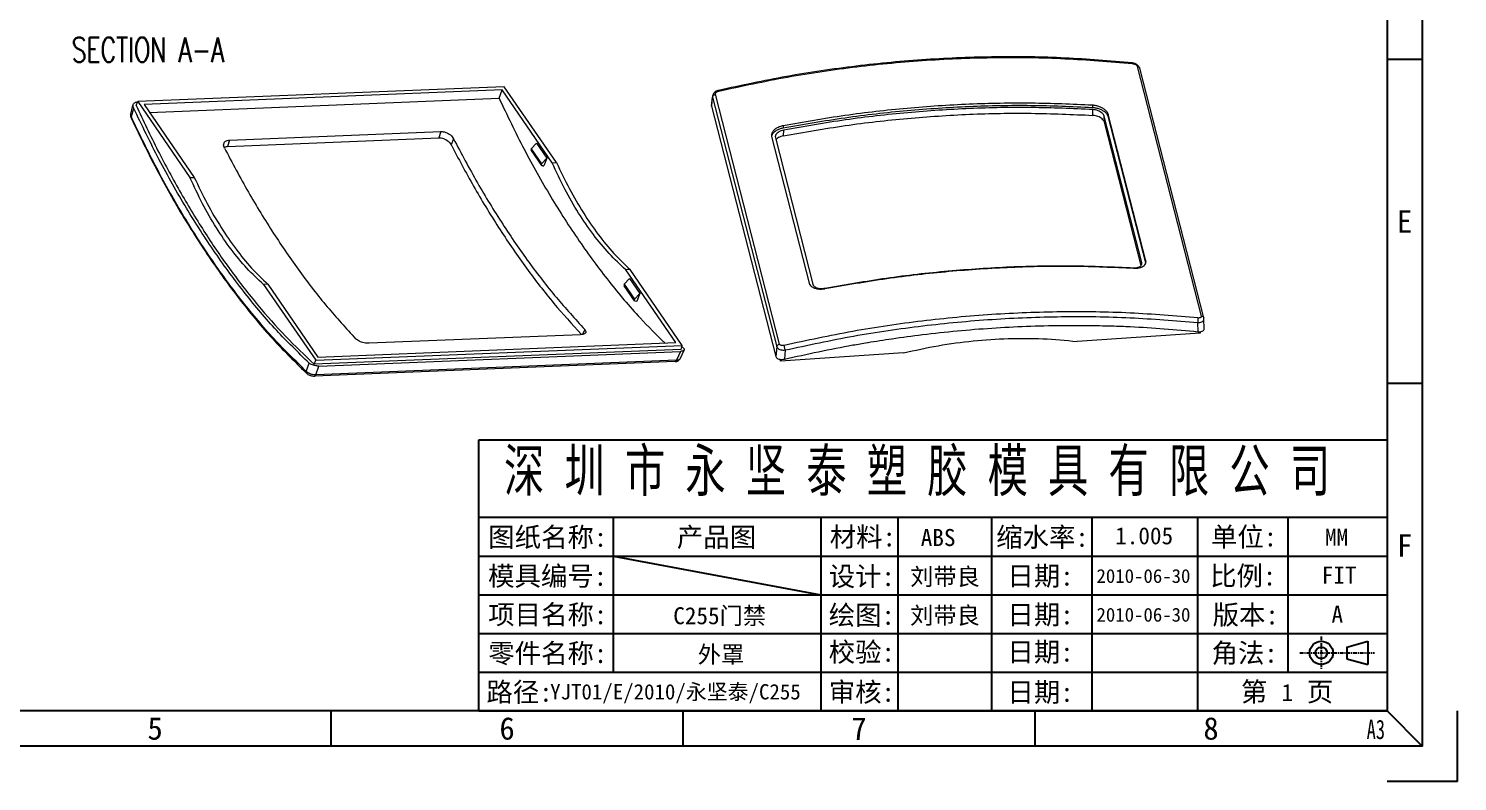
# Model space of a CAD drawing. Header units: millimetres. Extents: x 1179 to 2103, y 2567 to 2779.
# Drawn here: x 1333.8 to 1478.4, y 2567.4 to 2643.6 of the extents above; entities that cross this region are included whole.
import ezdxf
from ezdxf.enums import TextEntityAlignment as Align

# ---------------------------------------------------------------- set-up
doc = ezdxf.new("R2010")
doc.units = ezdxf.units.MM
doc.linetypes.add('CENTER', pattern=[0.6, 0.375, -0.075, 0.075, -0.075])
doc.layers.get('0').update_dxf_attribs({"linetype": 'CONTINUOUS'})
doc.layers.add('dtext', color=4, linetype='CONTINUOUS')
doc.layers.add('hatch', color=56, linetype='CONTINUOUS', lineweight=9)
doc.layers.add('part', color=7, linetype='CONTINUOUS', lineweight=20)
doc.styles.get("Standard").update_dxf_attribs({"font": 'romans.shx', "width": 0.7})
doc.styles.add('仿宋', font='SIMFANG.TTF', dxfattribs={"width": 0.7})
doc.styles.add('宋体', font='SimSun.ttf', dxfattribs={"width": 0.7})

# ---------------------------------------------------------------- blocks, each defined once
blk = doc.blocks.new('ca3')
for p, q in [((415, 102.5), (410, 102.5)), ((415, 56.5), (410, 56.5)), ((260, 5), (260, 10)), ((310, 5), (310, 10)), ((360, 5), (360, 10)), ((410, 10), (415, 5))]:
    blk.add_line(p, q)
at = {"color": 8}
for q in [(420, 10), (410, 0)]:
    blk.add_line((420, 0), q, dxfattribs=at)
for points in [[(5, 292), (415, 292), (415, 5), (5, 5)], [(10, 287), (410, 287), (410, 10), (10, 10)]]:
    blk.add_lwpolyline(points, close=True)
at = {"style": '宋体'}
for s, p in [('E', (412.5, 79.5)), ('F', (412.5, 33.5)), ('5', (235, 7.5)), ('6', (285, 7.5)), ('7', (335, 7.5)), ('8', (385, 7.5))]:
    blk.add_text(s, height=3.2, dxfattribs=at).set_placement(p, align=Align.MIDDLE)
at = {"layer": 'dtext', "style": '仿宋', "width": 0.7}
blk.add_text('A3', height=2.751, dxfattribs=at).set_placement((407.1, 6.01))

msp = doc.modelspace()

# ---------------------------------------------------------------- linework, layer by layer
at = {"color": 7}
for p, q in [((1379.331, 2574.522), (1379.331, 2601.953)), ((1379.331, 2601.953), (1471.245, 2601.953)), ((1471.245, 2601.953), (1471.245, 2574.522)), ((1379.331, 2594.116), (1471.245, 2594.116)), ((1392.967, 2578.441), (1392.967, 2594.116)), ((1413.941, 2594.116), (1413.941, 2574.522)), ((1421.778, 2574.522), (1421.778, 2594.116)), ((1431.244, 2574.522), (1431.244, 2594.116)), ((1441.392, 2574.522), (1441.392, 2594.116)), ((1452.089, 2574.522), (1452.089, 2594.116)), ((1461.233, 2578.441), (1461.233, 2594.116)), ((1379.331, 2590.197), (1471.245, 2590.197)), ((1379.331, 2586.278), (1471.245, 2586.278)), ((1379.331, 2582.36), (1471.245, 2582.36)), ((1379.331, 2578.441), (1471.245, 2578.441)), ((1379.331, 2574.522), (1471.245, 2574.522))]:
    msp.add_line(p, q, dxfattribs=at)
at = {"layer": 'dtext', "color": 3}
msp.add_line((1392.967, 2590.197), (1413.941, 2586.278), dxfattribs=at)
at = {"layer": 'dtext', "color": 1, "linetype": 'CENTER'}
for p, q in [((1464.593, 2582.046), (1464.593, 2578.754)), ((1462.411, 2580.4), (1469.979, 2580.4))]:
    msp.add_line(p, q, dxfattribs=at)
at = {"layer": 'dtext'}
for p, q in [((1467.185, 2580.988), (1469.301, 2581.576)), ((1469.301, 2581.576), (1469.301, 2579.225)), ((1467.185, 2580.988), (1467.185, 2579.813)), ((1467.185, 2579.813), (1469.301, 2579.225))]:
    msp.add_line(p, q, dxfattribs=at)
for radius in [1.176, 0.588]:
    msp.add_circle((1464.593, 2580.4), radius, dxfattribs=at)
at = {"layer": 'part', "color": 7, "linetype": 'Continuous'}
for p, q in [((1445.958, 2639.732), (1452.447, 2614.473)), ((1446.214, 2639.544), (1446.215, 2639.54)), ((1452.704, 2614.282), (1446.214, 2639.541)), ((1381.897, 2637.666), (1344.803, 2636.163)), ((1381.675, 2637.344), (1345.443, 2635.876)), ((1345.99, 2635.081), (1381.371, 2636.515)), ((1381.371, 2636.515), (1381.675, 2637.344)), ((1386.748, 2629.974), (1381.675, 2637.344)), ((1387.18, 2629.991), (1381.897, 2637.666)), ((1402.982, 2636.734), (1402.872, 2635.823)), ((1402.878, 2635.717), (1402.988, 2636.627)), ((1402.982, 2636.733), (1402.982, 2636.729)), ((1402.982, 2636.729), (1402.988, 2636.627)), ((1402.988, 2636.627), (1409.478, 2611.368)), ((1409.763, 2611.645), (1403.273, 2636.905)), ((1344.089, 2634.901), (1344.316, 2635.765)), ((1344.641, 2635.782), (1344.803, 2636.163)), ((1344.751, 2636.13), (1344.789, 2636.131)), ((1344.803, 2636.163), (1350.085, 2628.488)), ((1345.443, 2635.876), (1350.516, 2628.505)), ((1402.872, 2635.822), (1402.878, 2635.717)), ((1402.878, 2635.717), (1409.386, 2610.384)), ((1441.432, 2635.799), (1441.427, 2635.585)), ((1441.453, 2634.778), (1441.484, 2635.362)), ((1344.088, 2634.898), (1344.089, 2634.901)), ((1344.133, 2634.49), (1344.133, 2634.49)), ((1410.126, 2633.727), (1410.121, 2633.511)), ((1446.425, 2619.893), (1442.62, 2634.703)), ((1442.634, 2634.093), (1442.62, 2634.703)), ((1446.359, 2619.594), (1442.634, 2634.093)), ((1443.018, 2634.88), (1442.988, 2634.678)), ((1442.988, 2634.678), (1446.793, 2619.868)), ((1446.823, 2620.069), (1443.018, 2634.88)), ((1353.881, 2631.639), (1375.275, 2632.506)), ((1354.081, 2632.271), (1353.881, 2631.639)), ((1354.081, 2632.271), (1375.475, 2633.138)), ((1375.475, 2633.138), (1375.275, 2632.506)), ((1376.761, 2632.411), (1376.512, 2631.807)), ((1408.938, 2632.716), (1408.953, 2632.623)), ((1408.953, 2632.623), (1412.758, 2617.812)), ((1409.329, 2632.631), (1409.339, 2632.498)), ((1409.339, 2632.498), (1413.143, 2617.688)), ((1410.146, 2632.704), (1410.178, 2633.288)), ((1384.607, 2631.365), (1384.596, 2631.29)), ((1384.596, 2631.29), (1384.617, 2631.232)), ((1384.621, 2631.405), (1384.607, 2631.365)), ((1385.654, 2629.843), (1384.607, 2631.365)), ((1384.617, 2631.232), (1385.664, 2629.71)), ((1384.621, 2631.405), (1385.157, 2631.973)), ((1384.621, 2631.405), (1385.668, 2629.883)), ((1385.157, 2631.973), (1386.204, 2630.452)), ((1385.668, 2629.883), (1385.654, 2629.843)), ((1385.668, 2629.883), (1386.204, 2630.452)), ((1385.799, 2629.654), (1385.891, 2629.658)), ((1386.204, 2630.452), (1385.891, 2629.658)), ((1386.748, 2629.974), (1387.18, 2629.991)), ((1350.085, 2628.488), (1350.516, 2628.505)), ((1394.625, 2619.173), (1394.194, 2619.156)), ((1399.267, 2611.785), (1394.194, 2619.156)), ((1399.908, 2611.498), (1394.625, 2619.173)), ((1446.428, 2619.738), (1446.425, 2619.893)), ((1446.436, 2619.812), (1446.425, 2619.893)), ((1446.823, 2620.069), (1446.793, 2619.868)), ((1446.834, 2619.875), (1446.823, 2620.069)), ((1357.962, 2617.688), (1357.531, 2617.67)), ((1357.531, 2617.67), (1362.814, 2609.995)), ((1357.962, 2617.688), (1363.035, 2610.317)), ((1394.031, 2617.672), (1394.02, 2617.597)), ((1394.045, 2617.712), (1394.031, 2617.672)), ((1395.078, 2616.151), (1394.031, 2617.672)), ((1394.581, 2618.281), (1394.045, 2617.712)), ((1394.045, 2617.712), (1395.093, 2616.191)), ((1394.581, 2618.281), (1395.629, 2616.759)), ((1394.02, 2617.597), (1394.041, 2617.539)), ((1395.088, 2616.018), (1394.041, 2617.539)), ((1395.093, 2616.191), (1395.078, 2616.151)), ((1395.629, 2616.759), (1395.093, 2616.191)), ((1395.629, 2616.759), (1395.315, 2615.965)), ((1395.315, 2615.965), (1395.223, 2615.962)), ((1452.12, 2612.893), (1452.091, 2613.805)), ((1452.75, 2613.197), (1452.719, 2614.175)), ((1389.625, 2612.581), (1368.231, 2611.714)), ((1390.039, 2613.119), (1389.827, 2612.606)), ((1452.328, 2612.734), (1439.872, 2611.909)), ((1452.342, 2612.891), (1452.328, 2612.734)), ((1399.79, 2611.098), (1362.666, 2609.593)), ((1362.814, 2609.995), (1399.908, 2611.498)), ((1363.035, 2610.317), (1399.267, 2611.785)), ((1363.139, 2609.414), (1399.732, 2610.897)), ((1399.732, 2610.897), (1399.319, 2609.997)), ((1399.69, 2610.154), (1400.096, 2611.038)), ((1399.79, 2611.098), (1399.908, 2611.498)), ((1409.478, 2611.368), (1409.386, 2610.384)), ((1422.317, 2610.746), (1409.861, 2609.92)), ((1410.33, 2611.039), (1410.245, 2610.116)), ((1361.854, 2608.88), (1362.142, 2609.72)), ((1362.666, 2609.593), (1362.814, 2609.995)), ((1399.192, 2609.875), (1362.705, 2608.396)), ((1399.319, 2609.997), (1362.832, 2608.519)), ((1362.832, 2608.519), (1363.139, 2609.414)), ((1399.688, 2610.156), (1399.687, 2610.154)), ((1409.861, 2609.92), (1409.816, 2610.098)), ((1409.863, 2610.095), (1409.861, 2609.92)), ((1361.92, 2608.653), (1361.919, 2608.654))]:
    msp.add_line(p, q, dxfattribs=at)
for points in [[(1385.664, 2629.71), (1385.643, 2629.768), (1385.654, 2629.843)], [(1385.799, 2629.654), (1385.722, 2629.666), (1385.664, 2629.71)], [(1395.088, 2616.018), (1395.068, 2616.076), (1395.078, 2616.151)], [(1395.223, 2615.962), (1395.146, 2615.973), (1395.088, 2616.018)]]:
    msp.add_lwpolyline(points, dxfattribs=at)
for points in [[(1445.458, 2640.078), (1438.652, 2640.575), (1431.652, 2640.691), (1424.592, 2640.417), (1417.516, 2639.754), (1410.468, 2638.707), (1403.591, 2637.305)], [(1403.617, 2637.235), (1410.567, 2638.65), (1417.589, 2639.693), (1424.631, 2640.352), (1431.656, 2640.625), (1438.63, 2640.509), (1445.454, 2640.014)], [(1445.454, 2640.014), (1445.499, 2640.01)], [(1445.515, 2640.071), (1445.458, 2640.078)], [(1445.505, 2640.009), (1445.479, 2640.066), (1445.458, 2640.076)], [(1445.499, 2640.01), (1445.632, 2639.984), (1445.75, 2639.939), (1445.849, 2639.878), (1445.921, 2639.807), (1445.958, 2639.732)], [(1445.593, 2640.055), (1445.515, 2640.071)], [(1446.027, 2639.835), (1445.827, 2639.97), (1445.593, 2640.055)], [(1445.958, 2639.732), (1446.059, 2639.708), (1446.147, 2639.652), (1446.203, 2639.575), (1446.214, 2639.544)], [(1446.214, 2639.544), (1446.168, 2639.66), (1446.027, 2639.835)], [(1381.371, 2636.515), (1383.904, 2631.355), (1386.612, 2626.53), (1389.483, 2622.062), (1392.502, 2617.972), (1395.657, 2614.279), (1398.169, 2611.717)], [(1403.132, 2637.045), (1403.087, 2636.988), (1402.997, 2636.804), (1402.982, 2636.73)], [(1402.988, 2636.627), (1403.016, 2636.717), (1403.08, 2636.802), (1403.171, 2636.866), (1403.273, 2636.905)], [(1403.591, 2637.305), (1403.453, 2637.262), (1403.244, 2637.146), (1403.132, 2637.045)], [(1403.273, 2636.905), (1403.274, 2636.982), (1403.313, 2637.06), (1403.387, 2637.133), (1403.489, 2637.192), (1403.617, 2637.235)], [(1403.59, 2637.304), (1403.59, 2637.303), (1403.596, 2637.292), (1403.611, 2637.233)], [(1344.381, 2635.522), (1344.301, 2635.219), (1344.222, 2634.916)], [(1344.381, 2635.522), (1344.328, 2635.706), (1344.339, 2635.85)], [(1344.339, 2635.85), (1344.346, 2635.874), (1344.429, 2636.007), (1344.569, 2636.094), (1344.751, 2636.13)], [(1362.142, 2609.72), (1358.861, 2613.02), (1355.687, 2616.749), (1352.64, 2620.882), (1349.731, 2625.401), (1346.973, 2630.292), (1344.381, 2635.522)], [(1344.641, 2635.782), (1346.846, 2631.197), (1349.19, 2626.87), (1351.663, 2622.815), (1354.256, 2619.047), (1356.961, 2615.579), (1359.768, 2612.424), (1362.666, 2609.593)], [(1410.121, 2633.511), (1416.385, 2634.541), (1422.671, 2635.266), (1428.955, 2635.682), (1435.214, 2635.789), (1441.427, 2635.585)], [(1441.432, 2635.799), (1435.229, 2636.003), (1428.965, 2635.895), (1422.671, 2635.478), (1416.38, 2634.754), (1410.126, 2633.727)], [(1410.144, 2632.704), (1416.41, 2633.739), (1422.697, 2634.465), (1428.981, 2634.882), (1435.241, 2634.986), (1441.455, 2634.778)], [(1441.484, 2635.362), (1435.272, 2635.565), (1429.012, 2635.458), (1422.728, 2635.042), (1416.443, 2634.317), (1410.178, 2633.288)], [(1441.427, 2635.585), (1441.784, 2635.536), (1442.138, 2635.431), (1442.448, 2635.283), (1442.702, 2635.1), (1442.889, 2634.89), (1442.988, 2634.678)], [(1443.018, 2634.88), (1442.918, 2635.095), (1442.727, 2635.308), (1442.469, 2635.494), (1442.154, 2635.644), (1441.795, 2635.751), (1441.433, 2635.801)], [(1442.62, 2634.703), (1442.548, 2634.858), (1442.412, 2635.009), (1442.227, 2635.142), (1442, 2635.25), (1441.743, 2635.326), (1441.484, 2635.361)], [(1344.091, 2634.898), (1344.076, 2634.811), (1344.092, 2634.603), (1344.133, 2634.49)], [(1344.142, 2634.613), (1344.084, 2634.77), (1344.088, 2634.898)], [(1344.142, 2634.613), (1344.123, 2634.531), (1344.133, 2634.491)], [(1344.133, 2634.49), (1346.697, 2629.334), (1349.472, 2624.425), (1352.404, 2619.871), (1355.476, 2615.701), (1358.669, 2611.941), (1361.768, 2608.795)], [(1344.209, 2634.869), (1344.142, 2634.613)], [(1344.187, 2634.517), (1344.142, 2634.613)], [(1361.854, 2608.88), (1358.595, 2612.178), (1355.431, 2615.907), (1352.385, 2620.043), (1349.477, 2624.559), (1346.723, 2629.427), (1344.187, 2634.517)], [(1344.222, 2634.916), (1344.209, 2634.869)], [(1410.125, 2633.726), (1409.776, 2633.63), (1409.456, 2633.478), (1409.205, 2633.29), (1409.032, 2633.075), (1408.945, 2632.845), (1408.938, 2632.716)], [(1442.634, 2634.093), (1442.559, 2634.254), (1442.418, 2634.412), (1442.225, 2634.55), (1441.99, 2634.662), (1441.722, 2634.741), (1441.455, 2634.778)], [(1353.511, 2631.911), (1353.562, 2632.023), (1353.686, 2632.15), (1353.866, 2632.236), (1354.081, 2632.271)], [(1375.275, 2632.506), (1375.508, 2632.49), (1375.755, 2632.425), (1375.991, 2632.317), (1376.205, 2632.171), (1376.385, 2631.995), (1376.512, 2631.807)], [(1375.475, 2633.138), (1375.717, 2633.122), (1375.974, 2633.054), (1376.22, 2632.941), (1376.442, 2632.79), (1376.629, 2632.606), (1376.76, 2632.412)], [(1376.76, 2632.412), (1379.186, 2627.951), (1381.736, 2623.777), (1384.402, 2619.904), (1387.173, 2616.347), (1390.04, 2613.118)], [(1408.958, 2632.643), (1408.972, 2632.702)], [(1408.972, 2632.702), (1409.044, 2632.87), (1409.214, 2633.081), (1409.462, 2633.267), (1409.776, 2633.416), (1410.121, 2633.511)], [(1410.178, 2633.287), (1409.926, 2633.218), (1409.698, 2633.109), (1409.519, 2632.976), (1409.396, 2632.823), (1409.333, 2632.657), (1409.33, 2632.631)], [(1409.461, 2632.38), (1409.386, 2632.298)], [(1410.144, 2632.704), (1409.884, 2632.632), (1409.647, 2632.519), (1409.461, 2632.38)], [(1353.572, 2631.473), (1353.503, 2631.669), (1353.5, 2631.861), (1353.511, 2631.911)], [(1353.544, 2631.55), (1353.674, 2631.605), (1353.881, 2631.639)], [(1353.572, 2631.473), (1355.999, 2627.011), (1358.549, 2622.837), (1361.215, 2618.964), (1363.986, 2615.407), (1366.853, 2612.178)], [(1376.512, 2631.807), (1376.646, 2631.547)], [(1376.646, 2631.547), (1378.939, 2627.352), (1381.49, 2623.18), (1384.155, 2619.308), (1386.925, 2615.749), (1389.681, 2612.631)], [(1394.194, 2619.156), (1392.516, 2620.795), (1390.921, 2622.712), (1389.42, 2624.893), (1388.025, 2627.32), (1386.748, 2629.974)], [(1387.18, 2629.991), (1388.495, 2627.339), (1389.909, 2624.913), (1391.41, 2622.732), (1392.986, 2620.814), (1394.625, 2619.173)], [(1357.531, 2617.67), (1355.853, 2619.309), (1354.258, 2621.226), (1352.756, 2623.407), (1351.362, 2625.834), (1350.085, 2628.488)], [(1350.516, 2628.505), (1351.832, 2625.853), (1353.246, 2623.427), (1354.747, 2621.246), (1356.323, 2619.328), (1357.962, 2617.688)], [(1414.35, 2617.294), (1420.554, 2618.313), (1426.84, 2619.037), (1433.124, 2619.453), (1439.384, 2619.56), (1445.596, 2619.357)], [(1414.359, 2617.246), (1420.614, 2618.275), (1426.905, 2618.999), (1433.198, 2619.416), (1439.463, 2619.523), (1445.595, 2619.326)], [(1445.595, 2619.326), (1445.665, 2619.322)], [(1445.596, 2619.357), (1445.664, 2619.354)], [(1445.664, 2619.354), (1445.845, 2619.362), (1446.071, 2619.409), (1446.248, 2619.491), (1446.369, 2619.604), (1446.431, 2619.743), (1446.436, 2619.812)], [(1445.667, 2619.322), (1446.012, 2619.33), (1446.327, 2619.394), (1446.576, 2619.508), (1446.747, 2619.666), (1446.832, 2619.859), (1446.834, 2619.875)], [(1446.793, 2619.868), (1446.807, 2619.789)], [(1412.758, 2617.812), (1412.859, 2617.61), (1413.051, 2617.433), (1413.312, 2617.304), (1413.63, 2617.228), (1413.993, 2617.208), (1414.295, 2617.236)], [(1413.143, 2617.688), (1413.216, 2617.542), (1413.353, 2617.417), (1413.54, 2617.324), (1413.768, 2617.269), (1414.028, 2617.255), (1414.29, 2617.283)], [(1414.29, 2617.283), (1414.35, 2617.294)], [(1414.295, 2617.236), (1414.358, 2617.247)], [(1452.11, 2614.278), (1445.241, 2614.778), (1438.267, 2614.892), (1431.242, 2614.62), (1424.2, 2613.961), (1417.177, 2612.918), (1410.227, 2611.503)], [(1410.33, 2611.039), (1417.257, 2612.447), (1424.258, 2613.484), (1431.287, 2614.141), (1438.298, 2614.414), (1445.247, 2614.302), (1452.091, 2613.805)], [(1421.143, 2612.185), (1424.214, 2612.596), (1431.257, 2613.258), (1438.283, 2613.528), (1440.89, 2613.529)], [(1440.89, 2613.529), (1440.915, 2613.528)], [(1440.915, 2613.528), (1443.356, 2613.478)], [(1443.356, 2613.478), (1443.381, 2613.477)], [(1443.381, 2613.477), (1443.399, 2613.477)], [(1443.399, 2613.477), (1445.259, 2613.405), (1452.12, 2612.893)], [(1452.091, 2613.805), (1452.116, 2613.926), (1452.13, 2614.058), (1452.129, 2614.181), (1452.115, 2614.278)], [(1452.091, 2613.805), (1452.31, 2613.826), (1452.498, 2613.887), (1452.636, 2613.982), (1452.709, 2614.101), (1452.719, 2614.174)], [(1452.447, 2614.473), (1452.447, 2614.402), (1452.409, 2614.343), (1452.336, 2614.3), (1452.236, 2614.277), (1452.11, 2614.278)], [(1452.447, 2614.473), (1452.551, 2614.447), (1452.635, 2614.394), (1452.69, 2614.32), (1452.703, 2614.282)], [(1452.719, 2614.175), (1452.71, 2614.252), (1452.704, 2614.281)], [(1368.231, 2611.714), (1367.986, 2611.722), (1367.719, 2611.763), (1367.459, 2611.833), (1367.217, 2611.931), (1367.006, 2612.051), (1366.853, 2612.178)], [(1390.143, 2612.798), (1390.116, 2612.752), (1390.007, 2612.666), (1389.836, 2612.607), (1389.625, 2612.581)], [(1389.681, 2612.631), (1389.719, 2612.591)], [(1390.04, 2613.118), (1390.133, 2612.987), (1390.159, 2612.86), (1390.143, 2612.798)], [(1418.712, 2611.807), (1421.125, 2612.183)], [(1421.125, 2612.183), (1421.143, 2612.185)], [(1422.317, 2610.746), (1425.825, 2611.474), (1429.362, 2611.957), (1432.902, 2612.192), (1436.415, 2612.175), (1439.872, 2611.909)], [(1452.12, 2612.893), (1452.347, 2612.891), (1452.536, 2612.933), (1452.671, 2613.014), (1452.741, 2613.125), (1452.749, 2613.197)], [(1400.096, 2611.038), (1400.037, 2610.973), (1399.91, 2610.921), (1399.732, 2610.897)], [(1399.871, 2611.384), (1400.012, 2611.253)], [(1400.012, 2611.253), (1400.093, 2611.147), (1400.101, 2611.05), (1400.096, 2611.038)], [(1409.386, 2610.384), (1409.456, 2610.258), (1409.59, 2610.16), (1409.778, 2610.101), (1410.003, 2610.086), (1410.245, 2610.119)], [(1409.478, 2611.368), (1409.506, 2611.459), (1409.567, 2611.541), (1409.656, 2611.605), (1409.763, 2611.645)], [(1409.478, 2611.368), (1409.548, 2611.242), (1409.687, 2611.136), (1409.877, 2611.064), (1410.099, 2611.03), (1410.33, 2611.039)], [(1410.227, 2611.503), (1410.093, 2611.485), (1409.973, 2611.493), (1409.872, 2611.525), (1409.8, 2611.578), (1409.763, 2611.645)], [(1410.33, 2611.039), (1410.304, 2611.156), (1410.275, 2611.285), (1410.246, 2611.406), (1410.222, 2611.502)], [(1410.245, 2610.119), (1417.188, 2611.546), (1418.645, 2611.796)], [(1418.645, 2611.796), (1418.652, 2611.797)], [(1418.652, 2611.797), (1418.712, 2611.807)], [(1363.139, 2609.414), (1362.927, 2609.422), (1362.701, 2609.46), (1362.481, 2609.526), (1362.287, 2609.615), (1362.141, 2609.718)], [(1399.192, 2609.875), (1399.225, 2609.882), (1399.277, 2609.924), (1399.319, 2609.997)], [(1399.192, 2609.875), (1399.318, 2609.889), (1399.355, 2609.898)], [(1399.687, 2610.154), (1399.627, 2610.082), (1399.497, 2610.021), (1399.319, 2609.997)], [(1399.355, 2609.898), (1399.499, 2609.955), (1399.628, 2610.062), (1399.687, 2610.154)], [(1361.768, 2608.795), (1361.92, 2608.653)], [(1361.919, 2608.654), (1361.902, 2608.672), (1361.856, 2608.766), (1361.854, 2608.88)], [(1361.988, 2608.759), (1361.854, 2608.88)], [(1361.919, 2608.654), (1362.025, 2608.574), (1362.195, 2608.488), (1362.388, 2608.429), (1362.591, 2608.398), (1362.705, 2608.396)], [(1362.832, 2608.519), (1362.618, 2608.526), (1362.391, 2608.573), (1362.173, 2608.653), (1361.988, 2608.759)], [(1362.705, 2608.397), (1362.738, 2608.404), (1362.792, 2608.448), (1362.832, 2608.519)]]:
    msp.add_spline(points, degree=3, dxfattribs=at)

# ---------------------------------------------------------------- block references
at = {"xscale": 0.712500000000091, "yscale": 0.712500000000091, "zscale": 0.7124999999999999}
msp.add_blockref('ca3', (1179.12, 2567.397), dxfattribs=at)

# ---------------------------------------------------------------- texts
at = {"layer": 'dtext', "style": '仿宋'}
for s, p in [('图纸名称:', (1380.276, 2591.133)), ('产品图', (1399.368, 2591.133)), ('材料:', (1414.842, 2591.165)), ('缩水率:', (1431.682, 2591.133)), ('单位:', (1453.427, 2591.165)), ('模具编号:', (1380.261, 2587.193)), ('设计:', (1414.736, 2587.161)), ('日期:', (1432.828, 2587.204)), ('比例:', (1453.342, 2587.214)), ('项目名称:', (1380.276, 2583.296)), ('绘图:', (1414.736, 2583.243)), ('日期:', (1432.828, 2583.285)), ('版本:', (1453.594, 2583.274)), ('零件名称:', (1380.276, 2579.377)), ('校验:', (1414.736, 2579.506)), ('日期:', (1432.828, 2579.517)), ('角法:', (1453.484, 2579.409)), ('路径:', (1380.095, 2575.458)), ('审核:', (1414.736, 2575.458)), ('日期:', (1432.828, 2575.447)), (' 第   页', (1455.12, 2575.49))]:
    msp.add_text(s, height=1.9602, dxfattribs=at).set_placement(p)
at = {"layer": 'dtext', "color": 3, "style": '宋体'}
for s, height, p in [('1.005', 1.7249, (1443.729, 2591.384)), ('ABS', 1.7249, (1424.05, 2591.206)), ('MM', 1.7249, (1464.962, 2591.232)), ('刘带良', 1.7249, (1422.977, 2587.246)), ('2010-06-30', 1.3972, (1441.839, 2587.478)), ('FIT', 1.7249, (1464.635, 2587.403)), ('C255门禁', 1.7249, (1398.999, 2583.296)), ('刘带良', 1.7249, (1422.977, 2583.327)), ('2010-06-30', 1.3972, (1441.839, 2583.559)), ('A', 1.725, (1465.625, 2583.446)), ('外罩', 1.7249, (1401.487, 2579.377)), ('YJT01/E/2010/永坚泰/C255', 1.55245, (1386.542, 2575.689)), ('1', 1.725, (1460.559, 2575.531))]:
    msp.add_text(s, height=height, dxfattribs=at).set_placement(p)
at = {"layer": 'dtext', "color": 135, "insert": (1381.872, 2601.002), "char_height": 4.275, "width": 157.34384, "attachment_point": 1, "style": '宋体'}
msp.add_mtext('{\\C0;深 圳 市 永 坚 泰 塑 胶 模 具 有 限 公 司}', dxfattribs=at)
at = {"layer": 'hatch', "width": 0.7}
msp.add_text('SECTION A-A', height=2.5, dxfattribs=at).set_placement((1345.846, 2641.407), align=Align.MIDDLE)

doc.saveas('drawing.dxf')
